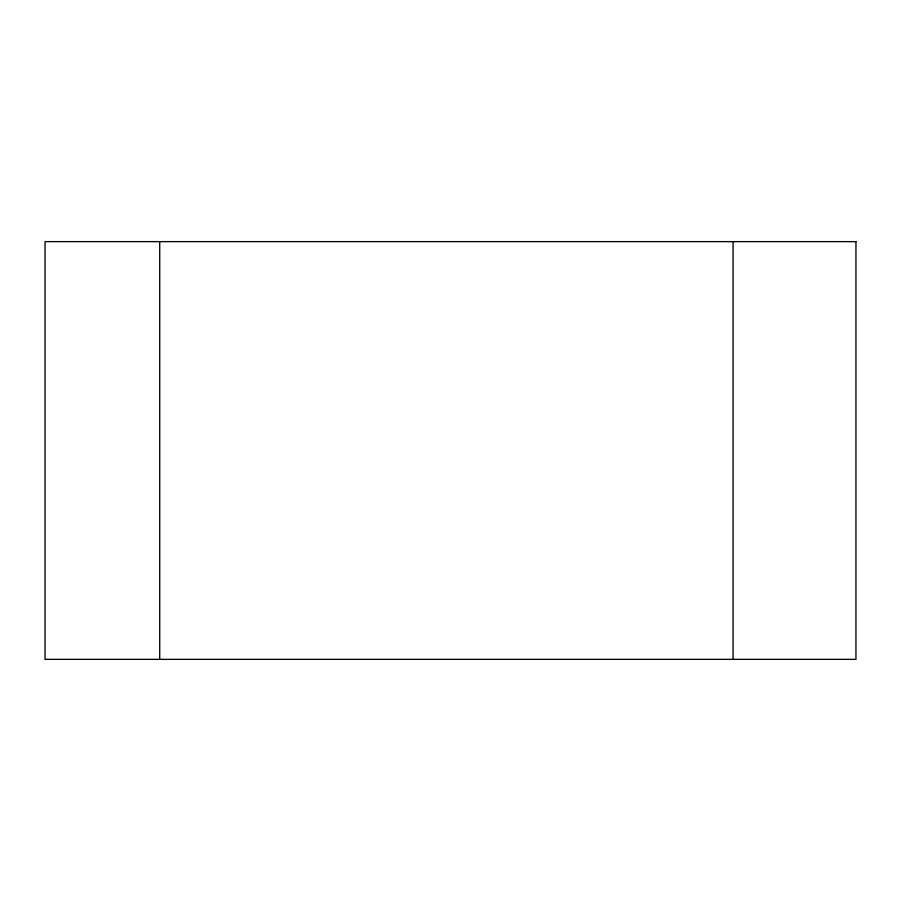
<?xml version="1.0" encoding="UTF-8"?>
<svg xmlns="http://www.w3.org/2000/svg" width="901" height="901" viewBox="0 0 901 901"><rect width="100%" height="100%" fill="white"/><g stroke="black" fill="none" stroke-linecap="round" stroke-linejoin="round"><path stroke-width="1.35" d="M733.087 241.637L733.087 659.363M159.725 241.637L159.725 659.363M855.95 241.637L45.05 241.637L45.05 659.363L855.95 659.363L855.95 241.637"/></g></svg>
